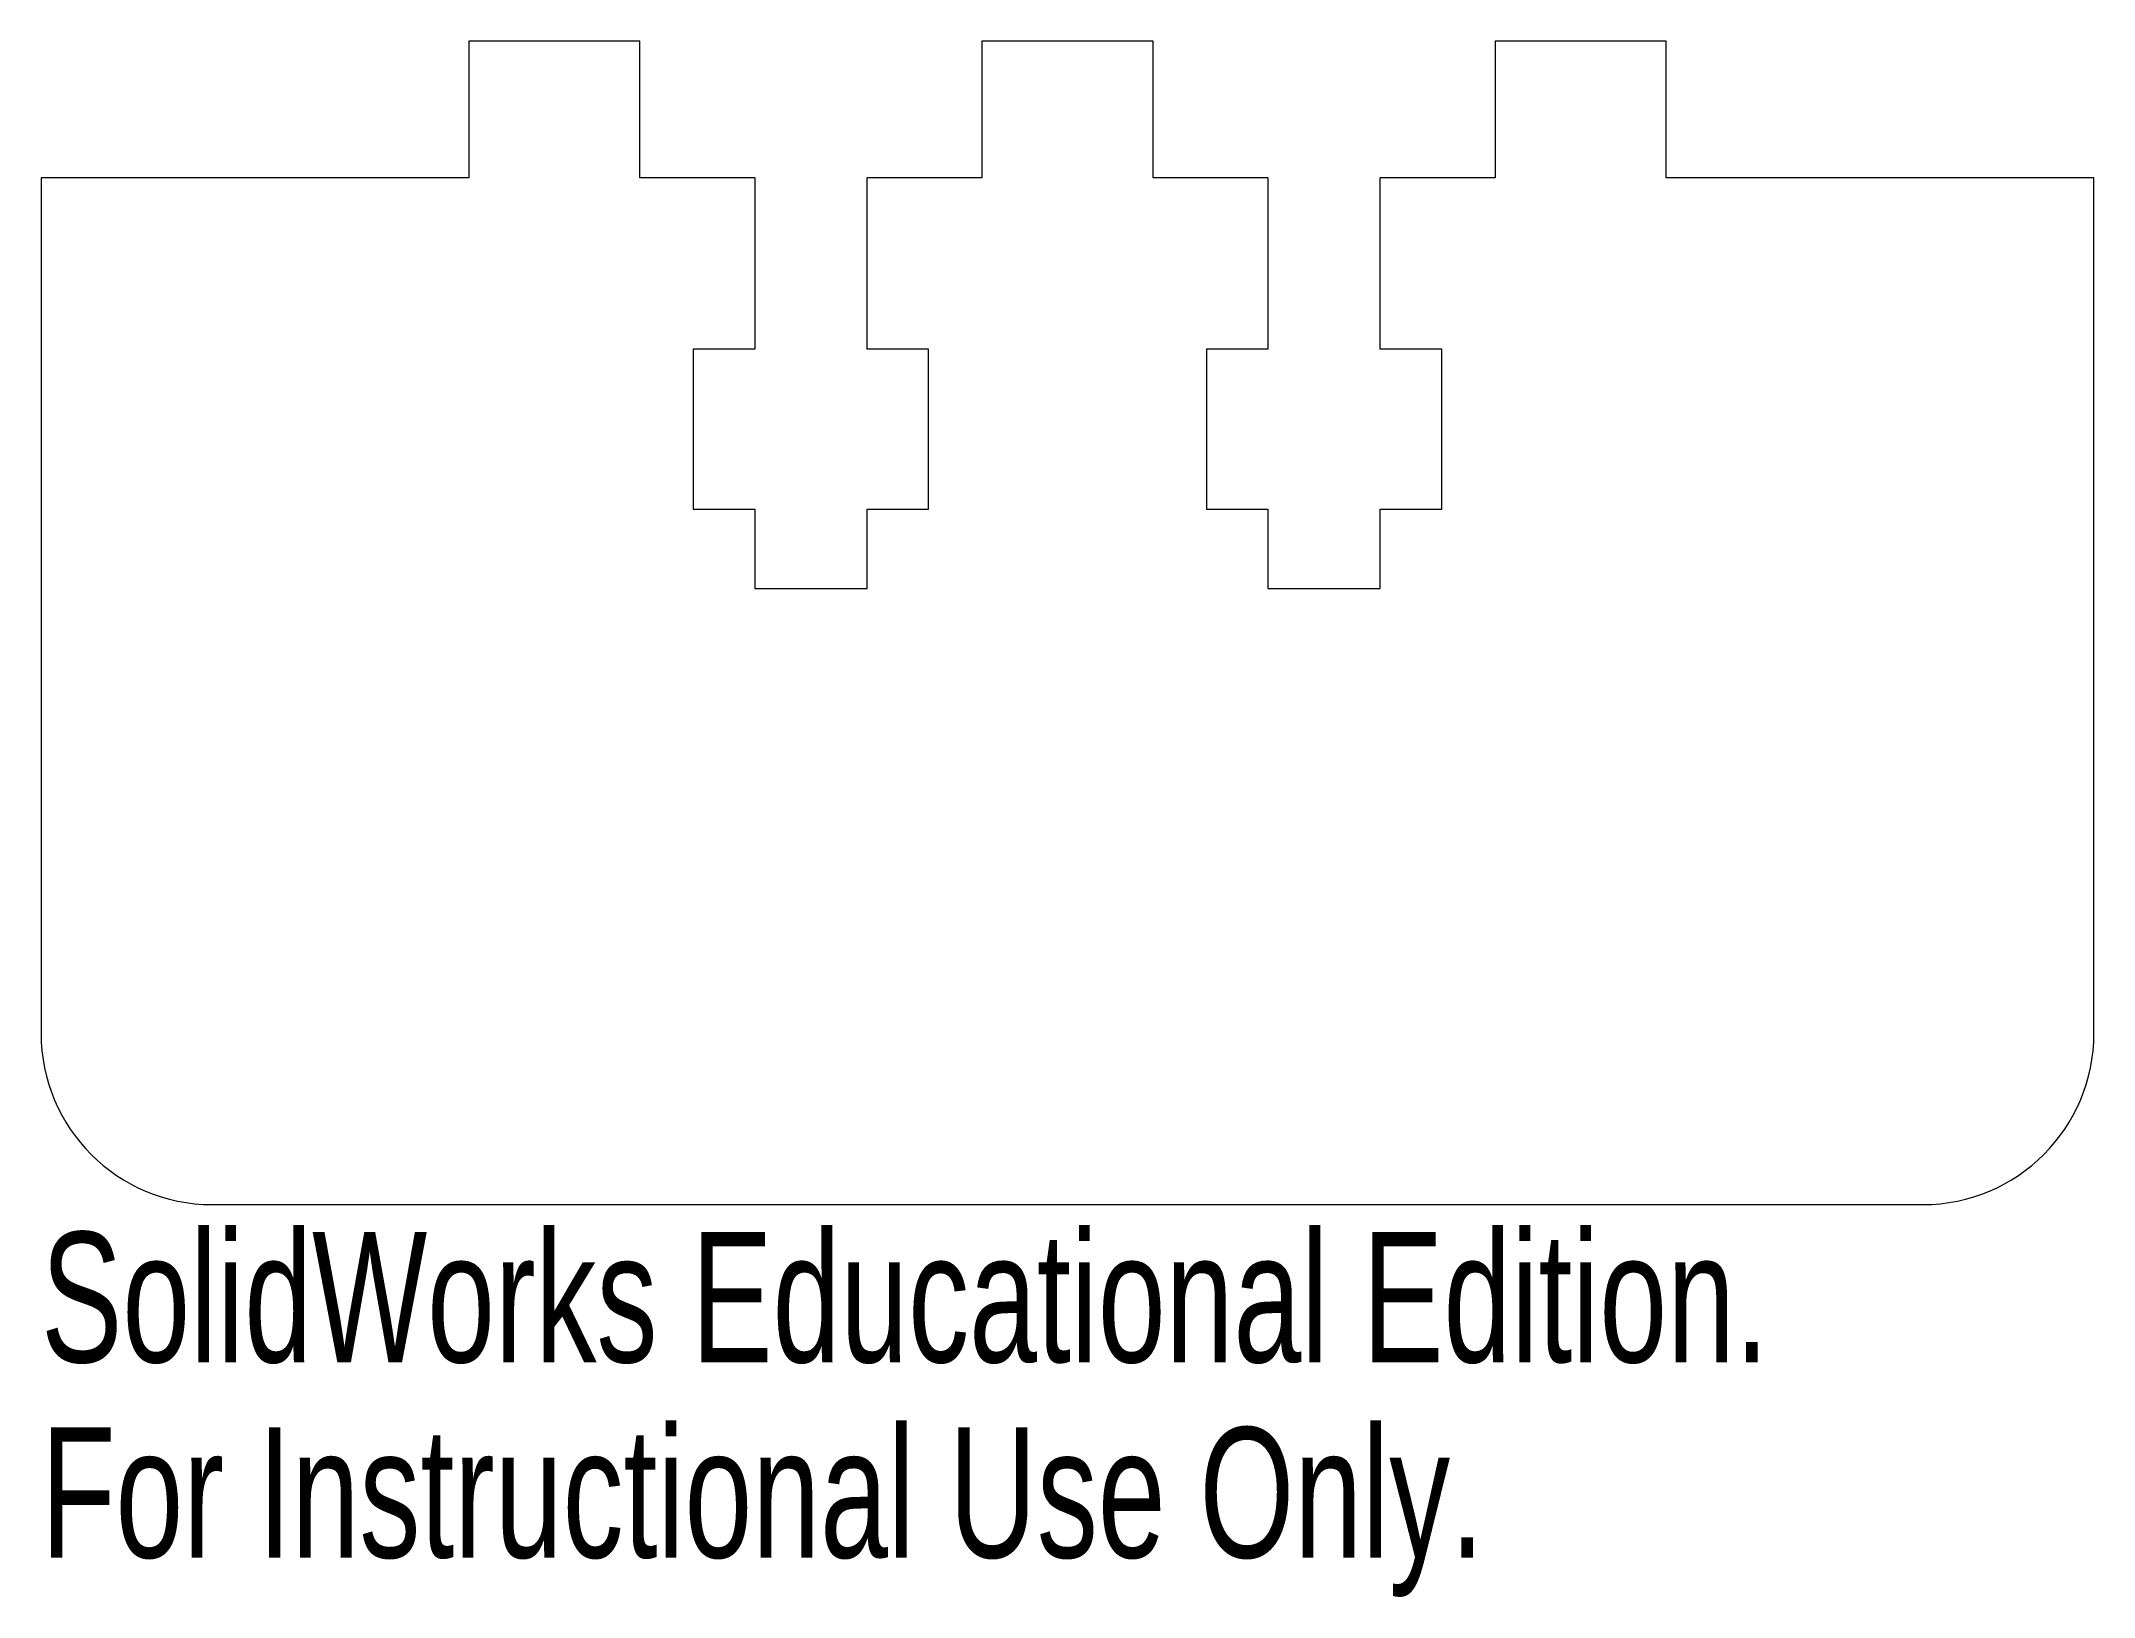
# Model space of a CAD drawing. Header units: inches. Extents: x -1.5 to 1.5, y -1.32 to 0.95.
import ezdxf

# ---------------------------------------------------------------- set-up
doc = ezdxf.new("R2010")
doc.units = ezdxf.units.IN
doc.header["$MEASUREMENT"] = 0
doc.styles.add('SLDTEXTSTYLE0', font='TXT', dxfattribs={"width": 0.7})

msp = doc.modelspace()

# ---------------------------------------------------------------- linework, layer by layer
at = {"color": 7, "linetype": 'Continuous', "lineweight": 15}
for p, q in [((-0.625, 0.95), (-0.875, 0.95)), ((-0.875, 0.95), (-0.875, 0.75)), ((-0.625, 0.75), (-0.625, 0.95)), ((0.125, 0.95), (-0.125, 0.95)), ((-0.125, 0.95), (-0.125, 0.75)), ((0.125, 0.75), (0.125, 0.95)), ((0.875, 0.95), (0.625, 0.95)), ((0.625, 0.95), (0.625, 0.75)), ((0.875, 0.75), (0.875, 0.95)), ((-1.5, 0.75), (-1.5, -0.5)), ((-0.875, 0.75), (-1.5, 0.75)), ((-0.457, 0.75), (-0.625, 0.75)), ((-0.457, 0.75), (-0.457, 0.5)), ((-0.125, 0.75), (-0.293, 0.75)), ((-0.293, 0.5), (-0.293, 0.75)), ((0.293, 0.75), (0.125, 0.75)), ((0.293, 0.75), (0.293, 0.5)), ((0.625, 0.75), (0.457, 0.75)), ((0.457, 0.5), (0.457, 0.75)), ((1.5, 0.75), (0.875, 0.75)), ((1.5, -0.5), (1.5, 0.75)), ((-0.547, 0.5), (-0.547, 0.266)), ((-0.457, 0.5), (-0.547, 0.5)), ((-0.203, 0.5), (-0.293, 0.5)), ((-0.203, 0.266), (-0.203, 0.5)), ((0.203, 0.5), (0.203, 0.266)), ((0.293, 0.5), (0.203, 0.5)), ((0.547, 0.5), (0.457, 0.5)), ((0.547, 0.266), (0.547, 0.5)), ((-0.547, 0.266), (-0.457, 0.266)), ((-0.457, 0.266), (-0.457, 0.15)), ((-0.293, 0.266), (-0.203, 0.266)), ((-0.293, 0.15), (-0.293, 0.266)), ((0.203, 0.266), (0.293, 0.266)), ((0.293, 0.266), (0.293, 0.15)), ((0.457, 0.266), (0.547, 0.266)), ((0.457, 0.15), (0.457, 0.266)), ((-0.457, 0.15), (-0.293, 0.15)), ((0.293, 0.15), (0.457, 0.15)), ((-1.25, -0.75), (1.25, -0.75))]:
    msp.add_line(p, q, dxfattribs=at)
for centre, start, end in [((-1.25, -0.5), 180, 270), ((1.25, -0.5), 270, 0)]:
    msp.add_arc(centre, 0.25, start, end, dxfattribs=at)

# ---------------------------------------------------------------- texts
at = {"color": 7, "linetype": 'Continuous', "char_height": 0.1903, "attachment_point": 1, "style": 'SLDTEXTSTYLE0'}
for s, insert in [('SolidWorks Educational Edition.', (-1.5, -0.7901)), ('For Instructional Use Only.', (-1.5, -1.0756))]:
    msp.add_mtext(s, dxfattribs=dict(at, insert=insert))

doc.saveas('drawing.dxf')
